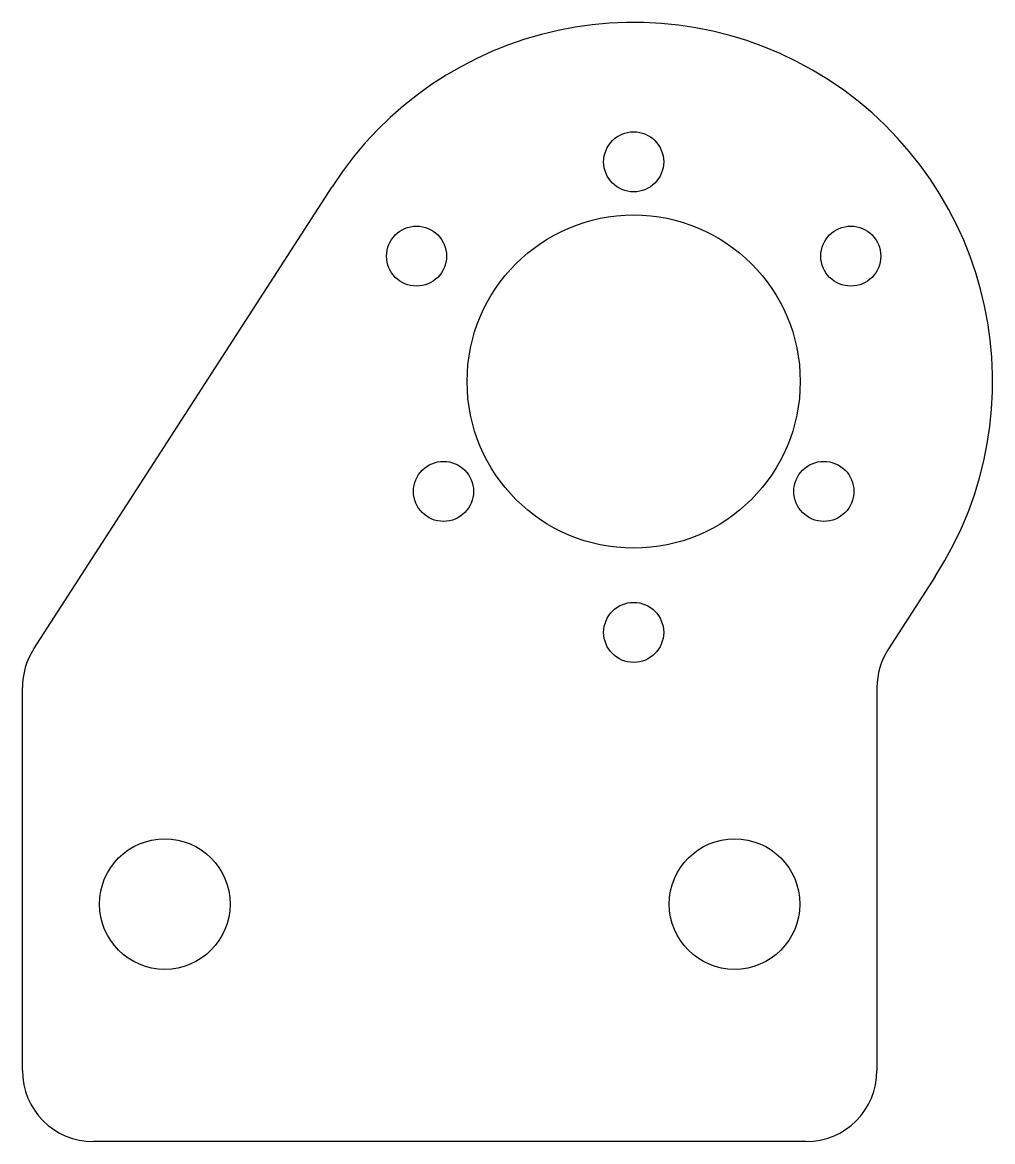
# Model space of a CAD drawing. Header units: millimetres. Extents: x -46 to -5.1, y -80.8 to -33.7.
import ezdxf

# ---------------------------------------------------------------- set-up
doc = ezdxf.new("R2010")
doc.units = ezdxf.units.MM
doc.layers.get('0').update_dxf_attribs({"linetype": 'CONTINUOUS'})

msp = doc.modelspace()

# ---------------------------------------------------------------- linework, layer by layer
for p, q in [((-45.52, -60.057), (-32.952, -40.597)), ((-7.548, -57.003), (-9.52, -60.057)), ((-46, -77.8), (-46, -61.685)), ((-10, -61.685), (-10, -77.8)), ((-13, -80.8), (-43, -80.8))]:
    msp.add_line(p, q)
for centre, radius in [((-20.25, -39.55), 1.264), ((-20.25, -48.8), 7.015), ((-29.396, -43.52), 1.264), ((-11.104, -43.52), 1.264), ((-28.261, -53.425), 1.264), ((-12.239, -53.425), 1.264), ((-20.25, -59.36), 1.264), ((-40, -70.8), 2.75), ((-16, -70.8), 2.75)]:
    msp.add_circle(centre, radius)
for centre, radius, start, end in [((-20.25, -48.8), 15.121, -32.8557, 147.1443), ((-43, -61.685), 3, 147.1443, 180), ((-7, -61.685), 3, 147.1443, 180), ((-43, -77.8), 3, 180, 270), ((-13, -77.8), 3, -90, 0)]:
    msp.add_arc(centre, radius, start, end)

doc.saveas('drawing.dxf')
